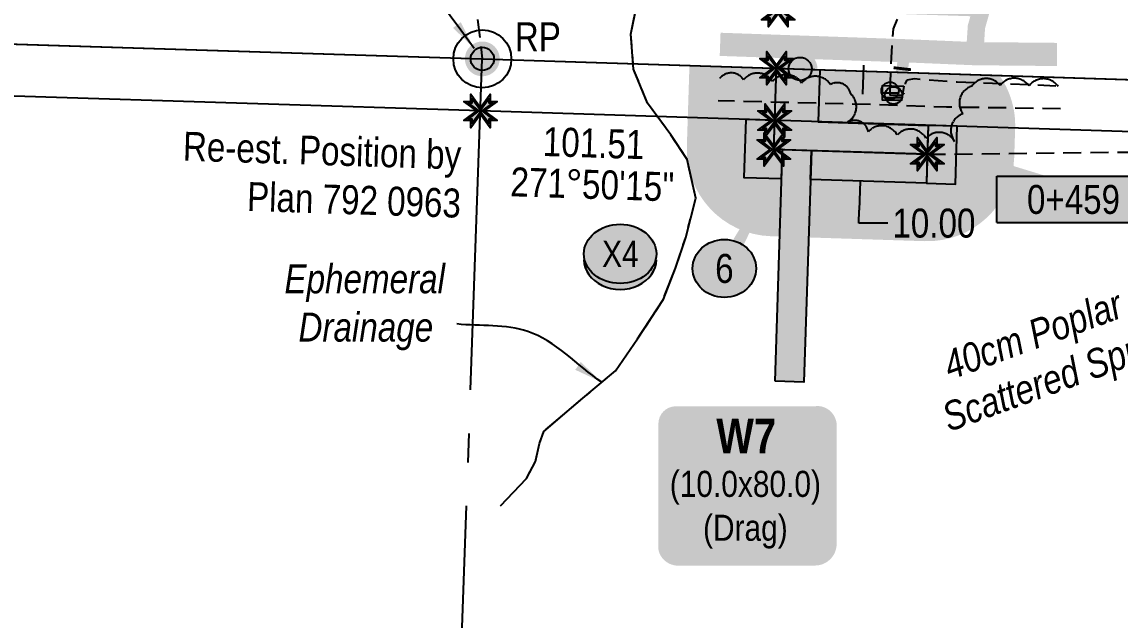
# Model space of a CAD drawing. Extents: x 345928 to 349876, y 6092726 to 6096361.
# Drawn here: x 348718.8 to 349097.6, y 6093462.4 to 6093668.8 of the extents above; entities that cross this region are included whole.
import ezdxf
from ezdxf.enums import TextEntityAlignment as Align

# ---------------------------------------------------------------- set-up
doc = ezdxf.new("R2010")
doc.units = 0
doc.header["$LTSCALE"] = 5
doc.header["$PDSIZE"] = 0.5
for name, pattern in [('0', [1, 1, 0]), ('foc-QUARTERLINE', [33, 25, -3, 2, -3]), ('foc-TIELINE', [1.875, 1.25, -0.625]), ('foc-TOPO-ephemeral', [6.25, 3.125, -0.625, 0.625, -0.625, 0.625, -0.625]), ('UG_PIPE', [1.875, 1.25, -0.625])]:
    doc.linetypes.add(name, pattern=pattern)
doc.layers.get('Defpoints').update_dxf_attribs({"color": 9})
for name, color, linetype in [('35', 37, 'Continuous'), ('AS-PIPE-UG', 44, 'UG_PIPE'), ('AS-ROADS', 254, 'Continuous'), ('AS-SYMBOL', 7, 'Continuous'), ('C-RW', 13, 'Continuous'), ('DETAIL-T', 7, 'Continuous'), ('Field_Culvert', 7, 'Continuous'), ('L-BD', 7, 'Continuous'), ('L-MON', 1, 'Continuous'), ('L-MON-T', 1, 'Continuous'), ('L-QSEC', 8, 'foc-QUARTERLINE'), ('L-SEC', 7, 'Continuous'), ('L-TIE', 7, 'foc-TIELINE'), ('P-BUFFER-H 30m', 51, 'Continuous'), ('P-CROSSINGS', 250, 'Continuous'), ('P-ELEVATION', 7, 'Continuous'), ('P-LTO', 14, 'Continuous'), ('P-PROPOSED', 10, 'Continuous'), ('P-PROPOSED-H', 21, 'Continuous'), ('P-STATION', 7, 'Continuous'), ('P-TEMP-BLOCKS', 250, 'Continuous'), ('P-TEMP-BLUE', 146, 'Continuous'), ('P-TXT', 4, 'Continuous'), ('T-BUSH', 110, '0'), ('T-BUSH-T', 110, 'Continuous'), ('T-DRAW', 143, 'foc-TOPO-ephemeral'), ('T-WATER-T', 170, 'Continuous')]:
    doc.layers.add(name, color=color, linetype=linetype)
doc.layers.add('AS-GENERAL', color=48, linetype='Continuous', lineweight=18)
doc.layers.add('C-RW-T', color=13, linetype='Continuous', lineweight=9)
doc.layers.add('AS-PIPE-AG', color=7, linetype='Continuous', true_color=0x7d00fa)
doc.layers.add('P-TEMP-BLUE-H', color=7, linetype='Continuous', true_color=0x99e6ff)
doc.styles.add('175L', font='ARIALN.TTF', dxfattribs={"height": 20})
doc.styles.add('80', font='ARIALN.TTF', dxfattribs={"height": 10})
doc.styles.add('80CG', font='ARIALN.TTF', dxfattribs={"height": 10})
doc.styles.add('80L', font='ARIALN.TTF', dxfattribs={"height": 10})
doc.styles.add('BOLD', font='ARIALNB.TTF')
doc.styles.add('Crossing', font='ARIALN.TTF', dxfattribs={"height": 10})
doc.styles.add('foc-LtypeFont', font='ARIALN.TTF', dxfattribs={"height": 7.35})
doc.styles.add('Legend', font='ARIALN.TTF')
doc.linetypes.add('foc-TOPO-flowdirection-NOLINE', pattern='A,0,[">",foc-LtypeFont,S=0.3,R=0,X=0,Y=-0.945],-20,[">",foc-LtypeFont,S=0.3,R=0,X=0,Y=-0.945],0', length=20)
doc.dimstyles.new('Compass 5 000', dxfattribs={"dimscale": 5, "dimtxt": 9, "dimasz": 2, "dimexe": 0.2, "dimexo": 0.0625, "dimgap": 0.5, "dimtad": 0, "dimtih": 1, "dimtoh": 1, "dimzin": 0, "dimdsep": 46, "dimtxsty": '80CG', "dimcen": 0.1, "dimse1": 1, "dimse2": 1, "dimclrd": 256, "dimclrt": 256, "dimaunit": 1, "dimadec": 4, "dimazin": 0, "dimtfac": 0.06, "dimtofl": 0, "dimtmove": 0, "dimatfit": 1, "dimfxl": 0.2, "dimtolj": 1, "dimtzin": 0, "dimlwd": -1, "dimarcsym": 0})

# ---------------------------------------------------------------- blocks, each defined once
blk = doc.blocks.new('*D383')
at = {"layer": 'C-RW-T', "transparency": 16777216}
for p, q in [((349563.57, 6093644.07), (349563.88, 6093654.06)), ((349562.39, 6093606.09), (349561.65, 6093582.13)), ((349561.65, 6093582.13), (349551.65, 6093582.13))]:
    blk.add_line(p, q, dxfattribs=at)
for points in [[(349561.9, 6093644.12), (349565.23, 6093644.02), (349563.26, 6093634.07)], [(349560.73, 6093606.14), (349564.06, 6093606.04), (349562.7, 6093616.09)]]:
    blk.add_solid(points, dxfattribs=at)
at = {"layer": 'Defpoints', "color": 0, "transparency": 16777216}
for p in [(349051.64, 6093649.89), (349051.08, 6093631.9), (349562.7, 6093616.09)]:
    blk.add_point(p, dxfattribs=at)
at = {"layer": 'C-RW-T', "transparency": 16777216, "insert": (349512.57, 6093582.13), "char_height": 10, "attachment_point": 5, "style": '80CG'}
blk.add_mtext('\\A1;CNRL\\P18.00 P/L R/W\\PPlan 792 0963\\PPLA 780355', dxfattribs=at)
blk = doc.blocks.new('fdia')
at = {"color": 255, "const_width": 1}
blk.add_lwpolyline([(-0.5, 0, 1), (0.5, 0, 1)], format="xyb", close=True, dxfattribs=at)
blk = doc.blocks.new('Fdiaa')
blk.add_blockref('fdia', (0, 0))
blk = doc.blocks.new('fdib')
at = {"color": 1, "const_width": 1.6}
blk.add_lwpolyline([(-0.4, 0, 1), (0.4, 0, 1)], format="xyb", close=True, dxfattribs=at)
at = {"color": 1}
blk.add_circle((0, 0), 0.8, dxfattribs=at)
blk = doc.blocks.new('Fdibb')
blk.add_blockref('fdib', (0, 0))
blk = doc.blocks.new('fdicc')
for name in ['Fdibb', 'Fdiaa']:
    blk.add_blockref(name, (0, 0))
blk = doc.blocks.new('FDI')
blk.add_blockref('fdicc', (0, 0))
blk = doc.blocks.new('RISER')
h = blk.add_hatch(color=255)
h.dxf.hatch_style = 1
edge = h.paths.add_edge_path()
edge.add_arc((0, 0), 0.7, 0, 360)
blk.add_hatch(color=13).paths.add_polyline_path([(0.581, -0.15), (-0.581, -0.15, 0.774597)])
at = {"color": 13}
blk.add_line((-0.581, -0.15), (0.581, -0.15), dxfattribs=at)
blk.add_circle((0, 0), 0.6, dxfattribs=at)
blk = doc.blocks.new('TEMP')
h = blk.add_hatch(color=255)
h.dxf.hatch_style = 1
h.paths.add_polyline_path([(0, 0.251), (-0.666, 1.152), (-0.666, 0.666), (-1.152, 0.666), (-0.251, 0), (-1.152, -0.666), (-0.666, -0.666), (-0.666, -1.152), (0, -0.251), (0.666, -1.152), (0.666, -0.666), (1.152, -0.666), (0.251, 0), (1.152, 0.666), (0.666, 0.666), (0.666, 1.152)])
h.paths.add_polyline_path([(0.566, 0.849), (0.566, 0.566), (0.849, 0.566), (0.083, 0), (0.849, -0.566), (0.566, -0.566), (0.566, -0.849), (0, -0.083), (-0.566, -0.849), (-0.566, -0.566), (-0.849, -0.566), (-0.083, 0), (-0.849, 0.566), (-0.566, 0.566), (-0.566, 0.849), (0, 0.083)], flags=16)
h = blk.add_hatch(color=1)
h.dxf.hatch_style = 1
h.paths.add_polyline_path([(0, 0.083), (-0.566, 0.849), (-0.566, 0.566), (-0.849, 0.566), (-0.083, 0), (-0.849, -0.566), (-0.566, -0.566), (-0.566, -0.849), (0, -0.083), (0.566, -0.849), (0.566, -0.566), (0.849, -0.566), (0.083, 0), (0.849, 0.566), (0.566, 0.566), (0.566, 0.849)])
at = {"color": 1}
for p, q in [((-0.083, 0), (0.083, 0)), ((0, 0.083), (0, -0.083))]:
    blk.add_line(p, q, dxfattribs=at)
at = {"color": 255, "flags": 128}
blk.add_lwpolyline([(-0.251, 0), (-1.152, 0.666), (-0.666, 0.666), (-0.666, 1.152), (0, 0.251), (0.666, 1.152), (0.666, 0.666), (1.152, 0.666), (0.251, 0), (1.152, -0.666), (0.666, -0.666), (0.666, -1.152), (0, -0.251), (-0.666, -1.152), (-0.666, -0.666), (-1.152, -0.666)], close=True, dxfattribs=at)
at = {"color": 1, "flags": 128}
blk.add_lwpolyline([(-0.083, 0), (-0.849, 0.566), (-0.566, 0.566), (-0.566, 0.849), (0, 0.083), (0.566, 0.849), (0.566, 0.566), (0.849, 0.566), (0.083, 0), (0.849, -0.566), (0.566, -0.566), (0.566, -0.849), (0, -0.083), (-0.566, -0.849), (-0.566, -0.566), (-0.849, -0.566)], close=True, dxfattribs=at)
blk = doc.blocks.new('*U412')
at = {"true_color": 0x99e6ff}
h = blk.add_hatch(color=141, dxfattribs=at)
edge = h.paths.add_edge_path()
edge.add_line((-24, -34.97), (24, -34.97))
edge.add_arc((24, -28.97), 6, 270, 360)
edge.add_line((30, -28.97), (30, 12.5))
edge.add_arc((24, 12.5), 6, 0, 90)
edge.add_line((24, 18.5), (-24, 18.5))
edge.add_arc((-24, 12.5), 6, 90, 180)
edge.add_line((-30, 12.5), (-30, -28.97))
edge.add_arc((-24, -28.97), 6, 180, 270)
at = {"color": 250, "flags": 128}
blk.add_lwpolyline([(-24, -34.97, 3, 3, 0), (24, -34.97, 3, 3, 0.414214), (30, -28.97, 3, 3, 0), (30, 12.5, 3, 0, 0.414214), (24, 18.5, 0, 0, 0), (-24, 18.5, 0, 0, 0.414214), (-30, 12.5, 0, 0, 0), (-30, -28.97, 0, 3, 0.414214)], format="xyseb", close=True, dxfattribs=at)
at = {"flags": 128}
blk.add_lwpolyline([(-12.15, -10.96, 0, 7.5, 0), (0, 0, 0, 0, 0)], format="xyseb", dxfattribs=at)
at = {"color": 250}
for tag, p, height, style in [('TEMP_AREA_W1_001', (-9.21, 2.24), 12, 'BOLD'), ('ENTER_TEXT_001', (-30.66, -12.78), 9, '80')]:
    blk.add_attdef(tag, p, '', height=height, dxfattribs=dict(at, style=style))
blk = doc.blocks.new('*D416')
at = {"layer": 'Defpoints', "color": 0, "transparency": 16777216}
for p in [(348997.51, 6093634.22), (348997.19, 6093624.23), (349008.21, 6093623.88)]:
    blk.add_point(p, dxfattribs=at)
at = {"layer": 'P-TXT', "transparency": 16777216}
for p, q in [((349008.85, 6093643.86), (349009.17, 6093653.86)), ((349007.89, 6093613.88), (349007.57, 6093603.89)), ((349007.42, 6093599.33), (349007.57, 6093603.89)), ((349017.42, 6093599.33), (349007.42, 6093599.33))]:
    blk.add_line(p, q, dxfattribs=at)
for points in [[(349007.18, 6093643.92), (349010.51, 6093643.81), (349008.53, 6093633.87)], [(349006.22, 6093613.94), (349009.55, 6093613.83), (349008.21, 6093623.88)]]:
    blk.add_solid(points, dxfattribs=at)
at = {"layer": 'P-TXT', "transparency": 16777216, "insert": (349033.36, 6093599.33), "char_height": 10, "attachment_point": 5, "style": '80CG'}
blk.add_mtext('\\A1;10.00', dxfattribs=at)
blk = doc.blocks.new('*U430')
h = blk.add_hatch(color=111)
h.dxf.hatch_style = 1
h.paths.add_polyline_path([(-26.5, 8), (26.5, 8), (26.5, -8), (-26.5, -8)])
for p, q in [((-26.5, -8), (-26.5, 8)), ((-26.5, 8), (26.5, 8)), ((26.5, -8), (26.5, 8)), ((-26.5, -8), (26.5, -8))]:
    blk.add_line(p, q)
at = {"layer": 'P-ELEVATION', "color": 7, "flags": 128}
blk.add_lwpolyline([(0, 0, 10, 0, 0), (-50.43, 20.64, 0, 0, 0)], format="xyseb", dxfattribs=at)
at = {"layer": 'P-ELEVATION', "style": 'Legend'}
blk.add_attdef('STATION', text='', height=10, dxfattribs=at).set_placement((0, 0), align=Align.MIDDLE_CENTER)
blk = doc.blocks.new('*U434')
at = {"layer": '35', "color": 3}
blk.add_circle((0, 0), 10, dxfattribs=at)
at = {"layer": '35', "color": 3, "style": '80'}
blk.add_attdef('RP_001', (11.2, 2.61), '', height=10, dxfattribs=at)
blk = doc.blocks.new('xing2')
h = blk.add_hatch(color=50)
h.dxf.hatch_style = 1
edge = h.paths.add_edge_path()
edge.add_ellipse((0, 0), major_axis=(-12.5, 0), ratio=0.816297, start_angle=0, end_angle=360)
h = blk.add_hatch(color=250)
h.dxf.hatch_style = 1
edge = h.paths.add_edge_path()
edge.add_ellipse((0, -2.05), major_axis=(-12.5, 0), ratio=0.816297, start_angle=0, end_angle=180)
edge.add_line((12.5, -2.05), (12.5, 0))
edge.add_ellipse((0, 0), major_axis=(-12.5, 0), ratio=0.816297, start_angle=0, end_angle=180, ccw=False)
edge.add_line((-12.5, 0), (-12.5, -2.05))
at = {"color": 250}
blk.add_ellipse((0, 0), major_axis=(-12.5, 0), ratio=0.816297, dxfattribs=at)
blk.add_ellipse((0, -2.05), major_axis=(-12.5, 0), ratio=0.816297, start_param=0, end_param=3.141593, dxfattribs=at)
at = {"color": 250, "style": 'Crossing'}
blk.add_attdef('CROSSING', text='', height=9, dxfattribs=at).set_placement((0.09, 0.02), align=Align.MIDDLE_CENTER)
at = {"color": 250, "style": 'Crossing', "flags": 1}
for tag, p in [('OWNER', (0.09, -12.49)), ('DESCRIPTION', (0.09, -25.77)), ('LOCATION', (0.09, -39.3)), ('DWG_REF', (0.09, -52.84))]:
    blk.add_attdef(tag, text='', height=9, dxfattribs=at).set_placement(p, align=Align.MIDDLE_CENTER)
blk = doc.blocks.new('*U457')
at = {"layer": 'P-ELEVATION'}
h = blk.add_hatch(color=111, dxfattribs=at)
h.dxf.hatch_style = 1
edge = h.paths.add_edge_path()
edge.add_ellipse((0, 0), major_axis=(-10.94, 0), ratio=0.913794, start_angle=0, end_angle=360)
at = {"layer": 'P-ELEVATION', "color": 7, "flags": 128}
blk.add_lwpolyline([(0, 0, 5, 0, 0), (24.68, 45.86, 0, 0, 0)], format="xyseb", dxfattribs=at)
at = {"layer": 'P-ELEVATION', "color": 7}
blk.add_ellipse((0, 0), major_axis=(-10.94, 0), ratio=0.913794, dxfattribs=at)
at = {"layer": 'P-ELEVATION', "style": '80'}
blk.add_attdef('BEND', text='', height=10, dxfattribs=at).set_placement((0, 0), align=Align.MIDDLE_CENTER)

msp = doc.modelspace()

# ---------------------------------------------------------------- hatches: boundary and pattern name
at = {"layer": 'AS-ROADS'}
h = msp.add_hatch(color=256, dxfattribs=at)
h.dxf.hatch_style = 1
h.paths.add_polyline_path([(349023.025, 6093646.657), (349022.189, 6093641.766), (349015.621, 6093641.806), (349015.646, 6093646.907), (349018.851, 6093646.81)])
at = {"layer": 'P-BUFFER-H 30m'}
h = msp.add_hatch(color=256, dxfattribs=at)
h.dxf.hatch_style = 1
edge = h.paths.add_edge_path()
edge.add_line((349055.973, 6093650.352), (348949.053, 6093653.783))
edge.add_line((348949.053, 6093653.783), (348948.155, 6093625.804))
edge.add_arc((348978.133, 6093624.842), 29.993, 178.16191, 268.16191)
edge.add_line((348977.17, 6093594.865), (349030.131, 6093593.165))
edge.add_arc((349031.093, 6093623.143), 29.993, 268.16191, 358.16191)
edge.add_line((349061.071, 6093622.181), (349061.391, 6093632.173))
edge.add_arc((349031.414, 6093633.135), 29.993, 358.16191, 395.03181)
edge = h.paths.add_edge_path()
edge.add_line((348949.698, 6093673.888), (349047.729, 6093670.742))
edge.add_line((349047.729, 6093670.742), (349103.938, 6093727.021))
edge.add_arc((349082.717, 6093748.216), 29.993, 315.03539, 384.21296)
edge.add_line((349110.071, 6093760.517), (349104.116, 6093773.761))
edge.add_arc((349076.761, 6093761.46), 29.993, 24.21296, 62.75761)
edge.add_line((349090.491, 6093788.126), (348946.691, 6093862.164))
edge.add_arc((348932.962, 6093835.498), 29.993, 62.75761, 88.18539)
edge.add_line((348933.912, 6093865.476), (348858.334, 6093867.87))
edge.add_arc((348857.384, 6093837.892), 29.993, 88.18539, 178.18539)
edge.add_line((348827.406, 6093838.842), (348827.09, 6093828.849))
edge.add_arc((348857.068, 6093827.899), 29.993, 178.18539, 268.18539)
edge.add_line((348856.118, 6093797.921), (348922.677, 6093795.813))
edge.add_line((348922.677, 6093795.813), (349017.77, 6093746.853))
edge.add_line((349017.77, 6093746.853), (349007.966, 6093737.037))
edge.add_line((349007.966, 6093737.037), (348981.76, 6093737.878))
edge.add_arc((348980.798, 6093707.9), 29.993, 88.16191, 178.16191)
edge.add_line((348950.82, 6093708.862), (348949.698, 6093673.888))
at = {"layer": 'P-PROPOSED-H'}
h = msp.add_hatch(color=256, dxfattribs=at)
h.dxf.hatch_style = 1
h.paths.add_polyline_path([(348857.068, 6093827.899), (348930.391, 6093825.576), (349040.021, 6093769.131), (349061.242, 6093747.936), (349019.999, 6093706.642), (348980.798, 6093707.9), (348979.676, 6093672.926), (348994.664, 6093672.445), (348995.306, 6093692.43), (349026.016, 6093691.445), (349082.717, 6093748.216), (349076.761, 6093761.46), (348932.962, 6093835.498), (348857.384, 6093837.892)])
h.paths.add_polyline_path([(348994.019, 6093652.34), (348993.442, 6093634.354), (349031.414, 6093633.135), (349031.093, 6093623.143), (348978.133, 6093624.842), (348979.03, 6093652.821)])
at = {"layer": 'P-TEMP-BLUE-H'}
h = msp.add_hatch(color=256, dxfattribs=at)
h.dxf.hatch_style = 1
h.paths.add_polyline_path([(348981.13, 6093624.746), (348978.133, 6093624.842), (348978.453, 6093634.835), (348968.461, 6093635.155), (348967.819, 6093615.17), (348980.81, 6093614.753)])
h = msp.add_hatch(color=256, dxfattribs=at)
h.dxf.hatch_style = 1
h.paths.add_polyline_path([(349031.414, 6093633.135), (349030.772, 6093613.15), (349040.765, 6093612.829), (349041.406, 6093632.815)])
h = msp.add_hatch(color=256, dxfattribs=at)
h.dxf.hatch_style = 1
h.paths.add_polyline_path([(348978.565, 6093544.806), (348981.13, 6093624.746), (348991.123, 6093624.425), (348988.557, 6093544.485)])
h = msp.add_hatch(color=256, dxfattribs=at)
h.dxf.hatch_style = 1
h.paths.add_polyline_path([(348990.802, 6093614.433), (348991.123, 6093624.425), (349031.093, 6093623.143), (349030.772, 6093613.15)])

# ---------------------------------------------------------------- linework, layer by layer
at = {"layer": 'AS-GENERAL', "const_width": 1, "flags": 128}
msp.add_lwpolyline([(349025.444, 6093652.34), (349019.452, 6093653.032)], dxfattribs=at)
at = {"layer": 'AS-PIPE-AG', "flags": 128}
msp.add_lwpolyline([(349019.457, 6093643.475), (349018.335, 6093643.51), (349018.257, 6093645.056)], dxfattribs=at)
at = {"layer": 'AS-PIPE-UG', "flags": 128}
for points in [[(349018.257, 6093645.056), (349018.937, 6093661.043), (349019.476, 6093666.492), (349020.705, 6093669.502), (349021.282, 6093671.398), (349022.367, 6093673.231), (349026.098, 6093678.415), (349034.042, 6093687.298), (349045.963, 6093699.266), (349070.025, 6093723.346), (349092.835, 6093746.842), (349106.827, 6093760.168), (349120.04, 6093774.729)], [(349075.441, 6093646.703), (349041.402, 6093648.07), (349026.636, 6093649.151), (349023.976, 6093648.749), (349023.47, 6093647.731), (349023.364, 6093645.634), (349022.998, 6093644.075), (349022.254, 6093643.397), (349019.457, 6093643.475)], [(349077.063, 6093638.884), (349037.675, 6093639.409), (349003.257, 6093640.567), (348980.293, 6093641.052), (348958.965, 6093641.62)]]:
    msp.add_lwpolyline(points, dxfattribs=at)
at = {"layer": 'AS-ROADS', "flags": 128}
for points, const_width in [([(349047.425, 6093657.87), (349048.042, 6093667.17), (349050.971, 6093677.365), (349055.967, 6093684.959), (349063.548, 6093693.144), (349112.416, 6093743.187), (349131.594, 6093762.662)], 5.999), ([(349075.829, 6093657.607), (349047.425, 6093657.87), (349023.257, 6093658.885), (348959.638, 6093661.098)], 7.998), ([(349023.257, 6093658.885), (349022.481, 6093652.692), (349020.788, 6093646.416)], 3.999)]:
    msp.add_lwpolyline(points, dxfattribs=dict(at, const_width=const_width))
msp.add_lwpolyline([(349023.025, 6093646.657), (349022.189, 6093641.766), (349015.621, 6093641.806), (349015.646, 6093646.907), (349018.851, 6093646.81)], close=True, dxfattribs=at)
at = {"layer": 'C-RW'}
msp.add_lwpolyline([(348876.899, 6093638.094), (348073.145, 6093663.489), (348073.782, 6093681.474), (348877.614, 6093656.076), (349680.967, 6093630.295), (349680.338, 6093612.31), (348876.899, 6093638.094)], close=True, dxfattribs=at)
at = {"layer": 'Field_Culvert'}
msp.add_point((348928.987, 6093662.499), dxfattribs=at)
at = {"layer": 'L-QSEC'}
msp.add_line((348850.21, 6092882.217), (348877.614, 6093656.076), dxfattribs=at)
at = {"layer": 'L-SEC'}
for p, q in [((348475.658, 6093668.776), (348877.534, 6093656.079)), ((348877.534, 6093656.079), (349279.25, 6093643.187))]:
    msp.add_line(p, q, dxfattribs=at)
at = {"layer": 'L-TIE', "flags": 128}
for points in [[(348857.068, 6093827.899), (348877.614, 6093656.076)], [(349031.093, 6093623.143), (349680.967, 6093630.295)]]:
    msp.add_lwpolyline(points, dxfattribs=at)
at = {"layer": 'P-LTO', "flags": 128}
msp.add_lwpolyline([(348994.019, 6093652.34), (348993.442, 6093634.354), (349031.414, 6093633.135), (349031.093, 6093623.143), (348978.133, 6093624.842), (348979.03, 6093652.821)], close=True, dxfattribs=at)
at = {"layer": 'P-PROPOSED', "flags": 128}
msp.add_lwpolyline([(348994.019, 6093652.34), (348993.442, 6093634.354), (349031.414, 6093633.135), (349031.093, 6093623.143), (348978.133, 6093624.842), (348979.03, 6093652.821)], close=True, dxfattribs=at)
at = {"layer": 'P-TEMP-BLUE'}
for points in [[(348981.13, 6093624.746), (348978.133, 6093624.842), (348978.453, 6093634.835), (348968.461, 6093635.155), (348967.819, 6093615.17), (348980.81, 6093614.753)], [(349031.414, 6093633.135), (349030.772, 6093613.15), (349040.765, 6093612.829), (349041.406, 6093632.815)], [(348978.565, 6093544.806), (348981.13, 6093624.746), (348991.123, 6093624.425), (348988.557, 6093544.485)], [(348990.802, 6093614.433), (348991.123, 6093624.425), (349031.093, 6093623.143), (349030.772, 6093613.15)]]:
    msp.add_lwpolyline(points, close=True, dxfattribs=at)
at = {"layer": 'T-BUSH', "flags": 128}
msp.add_lwpolyline([(349076.175, 6093646.571, 0.5205671), (349066.178, 6093646.721, 0.5205671), (349056.182, 6093646.871, 0.5205671), (349046.439, 6093646.662, 0.5205671), (349043.382, 6093637.144, 0.5205671), (349040.518, 6093627.566, 0.5205671), (349030.625, 6093628.657, 0.5205671), (349020.694, 6093629.807, 0.5205671), (349010.762, 6093630.956, 0.5205671), (349003.416, 6093634.146, 0.5205671), (349004.609, 6093644.072, 0.5205671), (348997.686, 6093647.191, 0.5205671), (348987.703, 6093647.744, 0.5205671), (348977.721, 6093648.297, 0.5205671), (348967.739, 6093648.85, 0.5205671), (348959.474, 6093649.307, 0.5205671)], format="xyb", dxfattribs=at)
at = {"layer": 'T-DRAW', "flags": 128}
msp.add_lwpolyline([(348883.887, 6093501.799), (348892.853, 6093511.277), (348895.923, 6093517.18), (348897.348, 6093523.299), (348898.827, 6093527.5), (348911.631, 6093538.424), (348923.503, 6093548.361), (348931.184, 6093559.458), (348940.069, 6093573.149), (348944.243, 6093583.826), (348947.777, 6093594.484), (348951.228, 6093608.02), (348948.287, 6093621.372), (348942.605, 6093629.847), (348934.613, 6093640.815), (348929.8, 6093652.515), (348928.813, 6093664.643), (348932.748, 6093683.631), (348936.374, 6093691.093), (348948.2, 6093702.628), (348956.364, 6093719.178), (348962.172, 6093739.819), (348969.385, 6093767.218), (348970.48, 6093784.845), (348977.576, 6093794.005), (348989.741, 6093804.911), (349002.107, 6093808.784), (349009.601, 6093821.923)], dxfattribs=at)
at = {"layer": 'T-DRAW', "linetype": 'foc-TOPO-flowdirection-NOLINE', "flags": 128}
msp.add_lwpolyline([(348883.887, 6093501.799), (348892.853, 6093511.277), (348895.923, 6093517.18), (348897.348, 6093523.299), (348898.827, 6093527.5), (348911.631, 6093538.424), (348923.503, 6093548.361), (348931.184, 6093559.458), (348940.069, 6093573.149), (348944.243, 6093583.826), (348947.777, 6093594.484), (348951.228, 6093608.02), (348948.287, 6093621.372), (348942.605, 6093629.847), (348934.613, 6093640.815), (348929.8, 6093652.515), (348928.813, 6093664.643), (348932.748, 6093683.631), (348936.374, 6093691.093), (348948.2, 6093702.628), (348956.364, 6093719.178), (348962.172, 6093739.819), (348969.385, 6093767.218), (348970.48, 6093784.845), (348977.576, 6093794.005), (348989.741, 6093804.911), (349002.107, 6093808.784), (349009.601, 6093821.923)], dxfattribs=at)

# ---------------------------------------------------------------- block references
at = {"layer": '35', "xscale": 0.99976924, "yscale": 0.99976924, "zscale": 0.99976924}
msp.add_blockref('*U434', (348877.614, 6093656.076), dxfattribs=at).add_auto_attribs({'RP_001': 'RP'})
at = {"layer": 'AS-SYMBOL', "xscale": 4.998846199999987, "yscale": 4.998846199999987, "zscale": 4.998846199999987}
for p in [(349018.257, 6093645.056), (349019.457, 6093643.475)]:
    msp.add_blockref('RISER', p, dxfattribs=at)
at = {"layer": 'DETAIL-T', "color": 3, "xscale": 0.9967425712210304, "yscale": 0.9967425712210304, "zscale": 0.9967425712210304}
msp.add_blockref('*U430', (349081.515, 6093607.569), dxfattribs=at).add_auto_attribs({'STATION': '0+459'})
at = {"layer": 'L-MON', "xscale": 4.998846199999987, "yscale": 4.998846199999987, "zscale": 4.998846199999987}
for name, p in [('TEMP', (348979.676, 6093672.926)), ('FDI', (348877.614, 6093656.076)), ('TEMP', (348979.03, 6093652.821)), ('FDI', (348987.213, 6093652.594)), ('TEMP', (348978.133, 6093624.842)), ('TEMP', (349031.093, 6093623.143))]:
    msp.add_blockref(name, p, dxfattribs=at)
at = {"layer": 'L-MON', "color": 3, "xscale": 4.9988462, "yscale": 4.9988462, "zscale": 4.9988462}
msp.add_blockref('TEMP', (348978.453, 6093634.835), dxfattribs=at)
at = {"layer": 'P-CROSSINGS', "xscale": 0.99976924, "yscale": 0.99976924, "zscale": 0.99976924}
msp.add_blockref('xing2', (348925.147, 6093588.783), dxfattribs=at).add_auto_attribs({'CROSSING': 'X4'})
at = {"layer": 'P-STATION', "xscale": 0.99976924, "yscale": 0.99976924, "zscale": 0.99976924}
msp.add_blockref('*U457', (348961.1, 6093583.752), dxfattribs=at).add_auto_attribs({'BEND': '6'})
at = {"layer": 'P-TEMP-BLOCKS', "color": 3}
ref = msp.add_blockref('*U412', (348968.342, 6093517.681), dxfattribs=dict(at, xscale=0.99976924, yscale=0.99976924, zscale=0.99976924))
ref.add_attrib('TEMP_AREA_W1_001', 'W7', (348958.321, 6093519.946), dxfattribs={"layer": '0', "color": 250, "height": 11.9972, "style": 'BOLD'})
ref.add_attrib('ENTER_TEXT_001', '(10.0x80.0)', (348942.275, 6093504.907), dxfattribs={"layer": '0', "color": 250, "height": 8.99792, "style": '80'})
ref.add_attrib('ENTER_TEXT_002', '(Drag)', (348953.75, 6093489.757), dxfattribs={"layer": '0', "color": 250, "height": 8.9979, "style": '80'})

# ---------------------------------------------------------------- texts
at = {"layer": 'L-BD', "style": '80L'}
for s, p in [('101.51', (348916.009, 6093627.012)), ('271°50\'15"', (348915.552, 6093612.772))]:
    msp.add_text(s, height=9.9977, rotation=358.16191, dxfattribs=at).set_placement(p, align=Align.MIDDLE_CENTER)
at = {"layer": 'T-BUSH-T', "insert": (349025.747, 6093551.011), "char_height": 9.99766, "attachment_point": 1, "rotation": 20, "style": '175L'}
msp.add_mtext_dynamic_manual_height_columns('\\pi10.451;{\\fArial Narrow|b0|i1|c0|p34;40cm Poplar & \\P\\pi3.9586;Scattered Spruce}', width=95.31837, gutter_width=100, heights=[0], dxfattribs=at)
at = {"layer": 'T-WATER-T', "insert": (348809.037, 6093585.17), "char_height": 9.99766, "attachment_point": 1, "style": '175L'}
msp.add_mtext_dynamic_manual_height_columns('\\pi0.32619;{\\fArial Narrow|b0|i1|c0|p34;Ephemeral \\P\\pi5.1682;Drainage}', width=55.96685, gutter_width=100, heights=[0], dxfattribs=at)

# ---------------------------------------------------------------- dimensions: what is measured, and where the dimension line sits
at = {"layer": 'C-RW-T'}
dim = msp.add_linear_dim(base=(349562.703, 6093616.085), p1=(349051.638, 6093649.887), p2=(349051.082, 6093631.901), angle=268.22941, text='CNRL\\X18.00 P/L R/W\\PPlan 792 0963\\PPLA 780355', dimstyle='Compass 5 000', dxfattribs=at)
dim.commit()
dim.dimension.update_dxf_attribs({"geometry": '*D383', "text_midpoint": (349512.568, 6093582.131), "dimtype": 161})
at = {"layer": 'P-TXT'}
dim = msp.add_linear_dim(base=(349008.208, 6093623.877), p1=(348997.513, 6093634.223), p2=(348997.193, 6093624.231), angle=268.16191, text='10.00', dimstyle='Compass 5 000', override={"dimtmove": 1, "dimtfill": 0}, dxfattribs=at)
dim.commit()
dim.dimension.update_dxf_attribs({"geometry": '*D416', "text_midpoint": (349008.854, 6093599.33), "dimtype": 161})

# ---------------------------------------------------------------- leaders
at = {"layer": 'L-MON', "color": 3, "path_type": 1}
msp.add_leader([(348874.752, 6093659.683), (348845.417, 6093699.836)], dimstyle='Compass 5 000', override={"dimgap": 0.5, "dimtad": 0}, dxfattribs=at)
at = {"layer": 'T-WATER-T', "path_type": 1}
msp.add_leader([(348918.853, 6093544.469), (348893.271, 6093562.003), (348868.82, 6093564.603)], dimstyle='Compass 5 000', override={"dimgap": 0.5, "dimtad": 0}, dxfattribs=at)

# ---------------------------------------------------------------- next in the draw order: texts
at = {"layer": 'L-MON-T', "insert": (348773.561, 6093630.981), "char_height": 9.98157, "attachment_point": 1, "rotation": 358.16191, "style": '80L', "bg_fill": 3, "box_fill_scale": 1.15, "bg_fill_color": 256, "bg_fill_true_color": 256, "bg_fill_transparency": 0}
msp.add_mtext_dynamic_manual_height_columns('\\pi1.0003;Re-est. Position by\\P\\pi23.66;Plan 792 0963', width=95.99545, gutter_width=49.881, heights=[0], dxfattribs=at)

# ---------------------------------------------------------------- next in the draw order: block references
at = {"layer": 'L-MON', "xscale": 4.998846199999987, "yscale": 4.998846199999987, "zscale": 4.998846199999987}
msp.add_blockref('TEMP', (348876.977, 6093638.091), dxfattribs=at)

doc.saveas('drawing.dxf')
